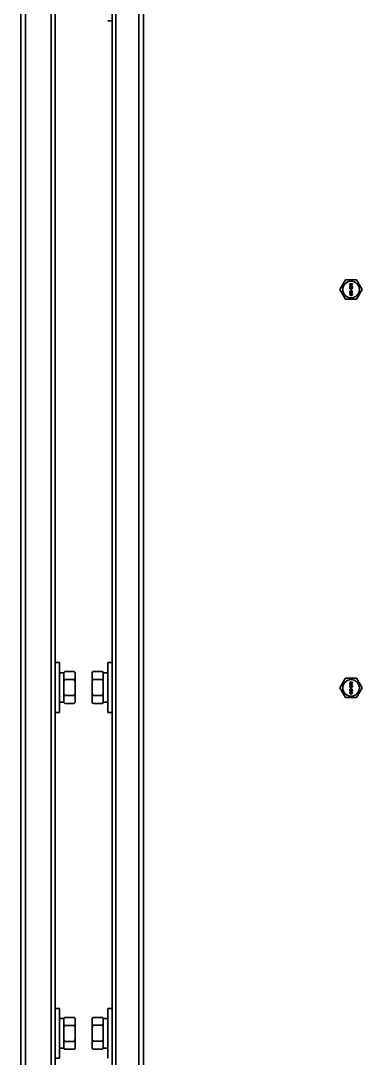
# Model space of a CAD drawing. Header units: millimetres. Extents: x 32496 to 166256, y 3504 to 23939.
# Drawn here: x 101436.1 to 101559.4, y 21198 to 21573 of the extents above; entities that cross this region are included whole.
import ezdxf

# ---------------------------------------------------------------- set-up
doc = ezdxf.new("R2010")
doc.units = ezdxf.units.MM
doc.layers.get('0').update_dxf_attribs({"lineweight": 35})

# ---------------------------------------------------------------- blocks, each defined once
blk = doc.blocks.new('8-1250')
at = {"linetype": 'Continuous'}
for p, q in [((1473.17, -34566.29), (1473.17, -32553.29)), ((1474.87, -32553.29), (1474.87, -34566.29)), ((1515.87, -34566.29), (1515.87, -32553.29)), ((1517.57, -32553.29), (1517.57, -34566.29)), ((1484.17, -33566.79), (1484.17, -32554.69)), ((1507.57, -32554.69), (1507.57, -33566.79)), ((1485.57, -33180.92), (1485.57, -33425.66)), ((1506.17, -33425.64), (1506.17, -33180.91)), ((1506.17, -33187.29), (1504.57, -33187.29)), ((1588.45, -33284.45), (1590.47, -33280.95)), ((1594.51, -33280.95), (1590.47, -33280.95)), ((1594.51, -33280.95), (1596.53, -33284.45)), ((1590.47, -33287.95), (1588.45, -33284.45)), ((1591.99, -33282.35), (1592.99, -33282.35)), ((1591.99, -33282.47), (1591.99, -33282.35)), ((1592.78, -33282.47), (1591.99, -33282.47)), ((1592.78, -33282.47), (1591.99, -33282.77)), ((1591.99, -33282.93), (1591.99, -33282.77)), ((1591.99, -33282.93), (1592.78, -33283.22)), ((1591.99, -33283.22), (1592.78, -33283.22)), ((1591.99, -33283.35), (1591.99, -33283.22)), ((1592.99, -33283.35), (1591.99, -33283.35)), ((1592.01, -33283.74), (1591.99, -33283.85)), ((1591.99, -33283.95), (1591.99, -33283.85)), ((1591.99, -33283.95), (1592.01, -33284.06)), ((1591.99, -33284.89), (1592.09, -33284.89)), ((1591.99, -33285.64), (1591.99, -33284.89)), ((1592.07, -33283.64), (1592.01, -33283.74)), ((1592.01, -33284.06), (1592.07, -33284.16)), ((1592.16, -33283.58), (1592.07, -33283.64)), ((1592.07, -33284.16), (1592.16, -33284.22)), ((1592.09, -33282.85), (1592.99, -33282.54)), ((1592.99, -33283.16), (1592.09, -33282.85)), ((1592.09, -33283.83), (1592.12, -33283.77)), ((1592.09, -33283.83), (1592.09, -33283.97)), ((1592.12, -33284.04), (1592.09, -33283.97)), ((1592.63, -33285.47), (1592.09, -33284.89)), ((1592.12, -33283.77), (1592.16, -33283.7)), ((1592.16, -33284.1), (1592.12, -33284.04)), ((1592.26, -33283.54), (1592.16, -33283.58)), ((1592.16, -33283.7), (1592.22, -33283.66)), ((1592.22, -33284.14), (1592.16, -33284.1)), ((1592.16, -33284.22), (1592.26, -33284.27)), ((1592.22, -33283.66), (1592.29, -33283.64)), ((1592.29, -33284.16), (1592.22, -33284.14)), ((1592.41, -33283.52), (1592.26, -33283.54)), ((1592.37, -33284.27), (1592.26, -33284.27)), ((1592.35, -33283.64), (1592.29, -33283.64)), ((1592.29, -33284.16), (1592.35, -33284.16)), ((1592.31, -33284.56), (1592.46, -33284.56)), ((1592.31, -33284.6), (1592.31, -33284.56)), ((1592.46, -33284.6), (1592.31, -33284.6)), ((1592.35, -33283.64), (1592.41, -33283.66)), ((1592.41, -33284.14), (1592.35, -33284.16)), ((1592.37, -33284.43), (1592.35, -33284.45)), ((1592.35, -33284.45), (1592.46, -33284.56)), ((1592.46, -33284.6), (1592.35, -33284.7)), ((1592.35, -33284.7), (1592.37, -33284.72)), ((1592.37, -33284.27), (1592.48, -33284.22)), ((1592.5, -33284.56), (1592.37, -33284.43)), ((1592.37, -33284.72), (1592.5, -33284.6)), ((1592.41, -33283.52), (1592.56, -33283.52)), ((1592.41, -33283.66), (1592.46, -33283.7)), ((1592.46, -33284.1), (1592.41, -33284.14)), ((1592.46, -33283.7), (1592.5, -33283.77)), ((1592.5, -33284.04), (1592.46, -33284.1)), ((1592.48, -33284.22), (1592.54, -33284.16)), ((1592.5, -33283.77), (1592.52, -33283.83)), ((1592.52, -33283.97), (1592.5, -33284.04)), ((1592.63, -33284.43), (1592.5, -33284.56)), ((1592.5, -33284.6), (1592.63, -33284.72)), ((1592.56, -33283.62), (1592.52, -33283.62)), ((1592.61, -33283.74), (1592.52, -33283.62)), ((1592.52, -33283.97), (1592.52, -33283.83)), ((1592.54, -33284.16), (1592.61, -33284.06)), ((1592.54, -33284.56), (1592.65, -33284.45)), ((1592.54, -33284.56), (1592.69, -33284.56)), ((1592.69, -33284.6), (1592.54, -33284.6)), ((1592.65, -33284.7), (1592.54, -33284.6)), ((1592.71, -33283.54), (1592.56, -33283.52)), ((1592.56, -33283.62), (1592.69, -33283.64)), ((1592.63, -33283.85), (1592.61, -33283.74)), ((1592.61, -33284.06), (1592.63, -33283.95)), ((1592.63, -33283.85), (1592.63, -33283.95)), ((1592.65, -33284.45), (1592.63, -33284.43)), ((1592.63, -33284.72), (1592.65, -33284.7)), ((1592.69, -33283.64), (1592.75, -33283.66)), ((1592.69, -33284.56), (1592.69, -33284.6)), ((1592.82, -33283.58), (1592.71, -33283.54)), ((1592.75, -33283.66), (1592.82, -33283.7)), ((1592.82, -33284.08), (1592.75, -33284.12)), ((1592.75, -33284.22), (1592.75, -33284.12)), ((1592.75, -33284.22), (1592.82, -33284.2)), ((1592.84, -33284.93), (1592.75, -33284.91)), ((1592.75, -33285.02), (1592.75, -33284.91)), ((1592.9, -33283.64), (1592.82, -33283.58)), ((1592.82, -33283.7), (1592.86, -33283.77)), ((1592.86, -33284.02), (1592.82, -33284.08)), ((1592.82, -33284.2), (1592.9, -33284.14)), ((1592.92, -33285.02), (1592.84, -33284.93)), ((1592.86, -33283.77), (1592.88, -33283.83)), ((1592.88, -33283.95), (1592.86, -33284.02)), ((1592.88, -33283.95), (1592.88, -33283.83)), ((1592.97, -33283.74), (1592.9, -33283.64)), ((1592.9, -33284.14), (1592.97, -33284.04)), ((1592.99, -33283.85), (1592.97, -33283.74)), ((1592.97, -33284.04), (1592.99, -33283.93)), ((1592.99, -33282.35), (1592.99, -33282.54)), ((1592.99, -33283.16), (1592.99, -33283.35)), ((1592.99, -33283.85), (1592.99, -33283.93)), ((1596.53, -33284.45), (1594.51, -33287.95)), ((1590.47, -33287.95), (1594.51, -33287.95)), ((1592.09, -33285.64), (1591.99, -33285.64)), ((1592.01, -33286.06), (1591.99, -33286.18)), ((1591.99, -33286.18), (1592.01, -33286.31)), ((1592.07, -33285.95), (1592.01, -33286.06)), ((1592.01, -33286.31), (1592.07, -33286.41)), ((1592.14, -33285.89), (1592.07, -33285.95)), ((1592.07, -33286.41), (1592.14, -33286.47)), ((1592.09, -33285.06), (1592.56, -33285.58)), ((1592.09, -33285.06), (1592.09, -33285.64)), ((1592.09, -33286.18), (1592.12, -33286.08)), ((1592.12, -33286.29), (1592.09, -33286.18)), ((1592.12, -33286.08), (1592.16, -33286.02)), ((1592.16, -33286.35), (1592.12, -33286.29)), ((1592.22, -33285.85), (1592.14, -33285.89)), ((1592.14, -33286.47), (1592.22, -33286.52)), ((1592.16, -33286.02), (1592.29, -33285.93)), ((1592.29, -33286.43), (1592.16, -33286.35)), ((1592.29, -33285.83), (1592.22, -33285.85)), ((1592.22, -33286.52), (1592.29, -33286.54)), ((1592.39, -33285.81), (1592.29, -33285.83)), ((1592.29, -33285.93), (1592.41, -33285.91)), ((1592.41, -33286.45), (1592.29, -33286.43)), ((1592.29, -33286.54), (1592.39, -33286.56)), ((1592.39, -33285.81), (1592.58, -33285.81)), ((1592.58, -33286.56), (1592.39, -33286.56)), ((1592.56, -33285.91), (1592.41, -33285.91)), ((1592.41, -33286.45), (1592.56, -33286.45)), ((1592.56, -33285.58), (1592.63, -33285.62)), ((1592.56, -33285.91), (1592.69, -33285.93)), ((1592.69, -33286.43), (1592.56, -33286.45)), ((1592.69, -33285.83), (1592.58, -33285.81)), ((1592.58, -33286.56), (1592.69, -33286.54)), ((1592.71, -33285.52), (1592.63, -33285.47)), ((1592.63, -33285.62), (1592.71, -33285.64)), ((1592.75, -33285.85), (1592.69, -33285.83)), ((1592.69, -33285.93), (1592.82, -33286.02)), ((1592.82, -33286.35), (1592.69, -33286.43)), ((1592.69, -33286.54), (1592.75, -33286.52)), ((1592.71, -33285.52), (1592.75, -33285.52)), ((1592.75, -33285.64), (1592.71, -33285.64)), ((1592.75, -33285.02), (1592.82, -33285.06)), ((1592.82, -33285.47), (1592.75, -33285.52)), ((1592.75, -33285.64), (1592.84, -33285.62)), ((1592.84, -33285.89), (1592.75, -33285.85)), ((1592.75, -33286.52), (1592.84, -33286.47)), ((1592.82, -33285.06), (1592.86, -33285.12)), ((1592.86, -33285.41), (1592.82, -33285.47)), ((1592.82, -33286.02), (1592.86, -33286.08)), ((1592.86, -33286.29), (1592.82, -33286.35)), ((1592.84, -33285.62), (1592.92, -33285.54)), ((1592.9, -33285.95), (1592.84, -33285.89)), ((1592.84, -33286.47), (1592.9, -33286.41)), ((1592.86, -33285.12), (1592.88, -33285.22)), ((1592.88, -33285.31), (1592.86, -33285.41)), ((1592.86, -33286.08), (1592.88, -33286.18)), ((1592.88, -33286.18), (1592.86, -33286.29)), ((1592.88, -33285.31), (1592.88, -33285.22)), ((1592.97, -33286.06), (1592.9, -33285.95)), ((1592.9, -33286.41), (1592.97, -33286.31)), ((1592.97, -33285.1), (1592.92, -33285.02)), ((1592.92, -33285.54), (1592.97, -33285.45)), ((1592.99, -33285.24), (1592.97, -33285.1)), ((1592.97, -33285.45), (1592.99, -33285.33)), ((1592.99, -33286.18), (1592.97, -33286.06)), ((1592.97, -33286.31), (1592.99, -33286.18)), ((1592.99, -33285.24), (1592.99, -33285.33)), ((1485.57, -33419.29), (1487.17, -33419.29)), ((1487.17, -33437.29), (1487.17, -33419.29)), ((1506.17, -33419.29), (1504.57, -33419.29)), ((1504.57, -33419.29), (1504.57, -33437.29)), ((1487.17, -33422.94), (1488.77, -33422.94)), ((1488.77, -33422.82), (1489.07, -33422.52)), ((1488.77, -33433.76), (1488.77, -33422.82)), ((1489.07, -33422.52), (1492.47, -33422.52)), ((1492.77, -33422.82), (1492.47, -33422.52)), ((1492.77, -33433.76), (1492.77, -33422.82)), ((1498.97, -33422.82), (1499.24, -33422.54)), ((1498.97, -33433.76), (1498.97, -33422.82)), ((1499.27, -33422.52), (1499.24, -33422.54)), ((1502.67, -33422.52), (1499.27, -33422.52)), ((1502.67, -33422.52), (1502.7, -33422.54)), ((1502.97, -33422.82), (1502.7, -33422.54)), ((1502.97, -33433.76), (1502.97, -33422.82)), ((1504.57, -33422.94), (1502.97, -33422.94)), ((1485.57, -33425.66), (1485.57, -33430.92)), ((1489.07, -33425.4), (1492.47, -33425.4)), ((1502.67, -33425.36), (1499.27, -33425.36)), ((1506.17, -33430.91), (1506.17, -33425.64)), ((1588.45, -33428.45), (1590.47, -33424.95)), ((1594.51, -33424.95), (1590.47, -33424.95)), ((1591.99, -33426.35), (1592.99, -33426.35)), ((1591.99, -33426.47), (1591.99, -33426.35)), ((1592.78, -33426.47), (1591.99, -33426.47)), ((1592.78, -33426.47), (1591.99, -33426.77)), ((1591.99, -33426.93), (1591.99, -33426.77)), ((1591.99, -33426.93), (1592.78, -33427.22)), ((1591.99, -33427.22), (1592.78, -33427.22)), ((1591.99, -33427.35), (1591.99, -33427.22)), ((1592.99, -33427.35), (1591.99, -33427.35)), ((1592.09, -33426.85), (1592.99, -33426.54)), ((1592.99, -33427.16), (1592.09, -33426.85)), ((1592.99, -33426.35), (1592.99, -33426.54)), ((1592.99, -33427.16), (1592.99, -33427.35)), ((1594.51, -33424.95), (1596.53, -33428.45)), ((1485.57, -33430.92), (1485.57, -33566.79)), ((1489.07, -33431.18), (1492.47, -33431.18)), ((1502.67, -33431.13), (1499.27, -33431.13)), ((1506.17, -33566.79), (1506.17, -33430.91)), ((1590.47, -33431.95), (1588.45, -33428.45)), ((1592.01, -33427.74), (1591.99, -33427.85)), ((1591.99, -33427.95), (1591.99, -33427.85)), ((1591.99, -33427.95), (1592.01, -33428.06)), ((1591.99, -33428.89), (1592.09, -33428.89)), ((1591.99, -33429.64), (1591.99, -33428.89)), ((1592.09, -33429.64), (1591.99, -33429.64)), ((1592.01, -33430.06), (1591.99, -33430.18)), ((1591.99, -33430.18), (1592.01, -33430.31)), ((1592.07, -33427.64), (1592.01, -33427.74)), ((1592.01, -33428.06), (1592.07, -33428.16)), ((1592.07, -33429.95), (1592.01, -33430.06)), ((1592.01, -33430.31), (1592.07, -33430.41)), ((1592.16, -33427.58), (1592.07, -33427.64)), ((1592.07, -33428.16), (1592.16, -33428.22)), ((1592.14, -33429.89), (1592.07, -33429.95)), ((1592.07, -33430.41), (1592.14, -33430.47)), ((1592.09, -33427.83), (1592.12, -33427.77)), ((1592.09, -33427.83), (1592.09, -33427.97)), ((1592.12, -33428.04), (1592.09, -33427.97)), ((1592.63, -33429.47), (1592.09, -33428.89)), ((1592.09, -33429.06), (1592.56, -33429.58)), ((1592.09, -33429.06), (1592.09, -33429.64)), ((1592.09, -33430.18), (1592.12, -33430.08)), ((1592.12, -33430.29), (1592.09, -33430.18)), ((1592.12, -33427.77), (1592.16, -33427.7)), ((1592.16, -33428.1), (1592.12, -33428.04)), ((1592.12, -33430.08), (1592.16, -33430.02)), ((1592.16, -33430.35), (1592.12, -33430.29)), ((1592.22, -33429.85), (1592.14, -33429.89)), ((1592.14, -33430.47), (1592.22, -33430.52)), ((1592.26, -33427.54), (1592.16, -33427.58)), ((1592.16, -33427.7), (1592.22, -33427.66)), ((1592.22, -33428.14), (1592.16, -33428.1)), ((1592.16, -33428.22), (1592.26, -33428.27)), ((1592.16, -33430.02), (1592.29, -33429.93)), ((1592.29, -33430.43), (1592.16, -33430.35)), ((1592.22, -33427.66), (1592.29, -33427.64)), ((1592.29, -33428.16), (1592.22, -33428.14)), ((1592.29, -33429.83), (1592.22, -33429.85)), ((1592.22, -33430.52), (1592.29, -33430.54)), ((1592.41, -33427.52), (1592.26, -33427.54)), ((1592.37, -33428.27), (1592.26, -33428.27)), ((1592.35, -33427.64), (1592.29, -33427.64)), ((1592.29, -33428.16), (1592.35, -33428.16)), ((1592.39, -33429.81), (1592.29, -33429.83)), ((1592.29, -33429.93), (1592.41, -33429.91)), ((1592.41, -33430.45), (1592.29, -33430.43)), ((1592.29, -33430.54), (1592.39, -33430.56)), ((1592.31, -33428.56), (1592.46, -33428.56)), ((1592.31, -33428.6), (1592.31, -33428.56)), ((1592.46, -33428.6), (1592.31, -33428.6)), ((1592.35, -33427.64), (1592.41, -33427.66)), ((1592.41, -33428.14), (1592.35, -33428.16)), ((1592.37, -33428.43), (1592.35, -33428.45)), ((1592.35, -33428.45), (1592.46, -33428.56)), ((1592.46, -33428.6), (1592.35, -33428.7)), ((1592.35, -33428.7), (1592.37, -33428.72)), ((1592.37, -33428.27), (1592.48, -33428.22)), ((1592.5, -33428.56), (1592.37, -33428.43)), ((1592.37, -33428.72), (1592.5, -33428.6)), ((1592.39, -33429.81), (1592.58, -33429.81)), ((1592.58, -33430.56), (1592.39, -33430.56)), ((1592.41, -33427.52), (1592.56, -33427.52)), ((1592.41, -33427.66), (1592.46, -33427.7)), ((1592.46, -33428.1), (1592.41, -33428.14)), ((1592.56, -33429.91), (1592.41, -33429.91)), ((1592.41, -33430.45), (1592.56, -33430.45)), ((1592.46, -33427.7), (1592.5, -33427.77)), ((1592.5, -33428.04), (1592.46, -33428.1)), ((1592.48, -33428.22), (1592.54, -33428.16)), ((1592.5, -33427.77), (1592.52, -33427.83)), ((1592.52, -33427.97), (1592.5, -33428.04)), ((1592.63, -33428.43), (1592.5, -33428.56)), ((1592.5, -33428.6), (1592.63, -33428.72)), ((1592.56, -33427.62), (1592.52, -33427.62)), ((1592.61, -33427.74), (1592.52, -33427.62)), ((1592.52, -33427.97), (1592.52, -33427.83)), ((1592.54, -33428.16), (1592.61, -33428.06)), ((1592.54, -33428.56), (1592.65, -33428.45)), ((1592.54, -33428.56), (1592.69, -33428.56)), ((1592.69, -33428.6), (1592.54, -33428.6)), ((1592.65, -33428.7), (1592.54, -33428.6)), ((1592.71, -33427.54), (1592.56, -33427.52)), ((1592.56, -33427.62), (1592.69, -33427.64)), ((1592.56, -33429.58), (1592.63, -33429.62)), ((1592.56, -33429.91), (1592.69, -33429.93)), ((1592.69, -33430.43), (1592.56, -33430.45)), ((1592.69, -33429.83), (1592.58, -33429.81)), ((1592.58, -33430.56), (1592.69, -33430.54)), ((1592.63, -33427.85), (1592.61, -33427.74)), ((1592.61, -33428.06), (1592.63, -33427.95)), ((1592.63, -33427.85), (1592.63, -33427.95)), ((1592.65, -33428.45), (1592.63, -33428.43)), ((1592.63, -33428.72), (1592.65, -33428.7)), ((1592.71, -33429.52), (1592.63, -33429.47)), ((1592.63, -33429.62), (1592.71, -33429.64)), ((1592.69, -33427.64), (1592.75, -33427.66)), ((1592.69, -33428.56), (1592.69, -33428.6)), ((1592.75, -33429.85), (1592.69, -33429.83)), ((1592.69, -33429.93), (1592.82, -33430.02)), ((1592.82, -33430.35), (1592.69, -33430.43)), ((1592.69, -33430.54), (1592.75, -33430.52)), ((1592.82, -33427.58), (1592.71, -33427.54)), ((1592.71, -33429.52), (1592.75, -33429.52)), ((1592.75, -33429.64), (1592.71, -33429.64)), ((1592.75, -33427.66), (1592.82, -33427.7)), ((1592.82, -33428.08), (1592.75, -33428.12)), ((1592.75, -33428.22), (1592.75, -33428.12)), ((1592.75, -33428.22), (1592.82, -33428.2)), ((1592.84, -33428.93), (1592.75, -33428.91)), ((1592.75, -33429.02), (1592.75, -33428.91)), ((1592.75, -33429.02), (1592.82, -33429.06)), ((1592.82, -33429.47), (1592.75, -33429.52)), ((1592.75, -33429.64), (1592.84, -33429.62)), ((1592.84, -33429.89), (1592.75, -33429.85)), ((1592.75, -33430.52), (1592.84, -33430.47)), ((1592.9, -33427.64), (1592.82, -33427.58)), ((1592.82, -33427.7), (1592.86, -33427.77)), ((1592.86, -33428.02), (1592.82, -33428.08)), ((1592.82, -33428.2), (1592.9, -33428.14)), ((1592.82, -33429.06), (1592.86, -33429.12)), ((1592.86, -33429.41), (1592.82, -33429.47)), ((1592.82, -33430.02), (1592.86, -33430.08)), ((1592.86, -33430.29), (1592.82, -33430.35)), ((1592.92, -33429.02), (1592.84, -33428.93)), ((1592.84, -33429.62), (1592.92, -33429.54)), ((1592.9, -33429.95), (1592.84, -33429.89)), ((1592.84, -33430.47), (1592.9, -33430.41)), ((1592.86, -33427.77), (1592.88, -33427.83)), ((1592.88, -33427.95), (1592.86, -33428.02)), ((1592.86, -33429.12), (1592.88, -33429.22)), ((1592.88, -33429.31), (1592.86, -33429.41)), ((1592.86, -33430.08), (1592.88, -33430.18)), ((1592.88, -33430.18), (1592.86, -33430.29)), ((1592.88, -33427.95), (1592.88, -33427.83)), ((1592.88, -33429.31), (1592.88, -33429.22)), ((1592.97, -33427.74), (1592.9, -33427.64)), ((1592.9, -33428.14), (1592.97, -33428.04)), ((1592.97, -33430.06), (1592.9, -33429.95)), ((1592.9, -33430.41), (1592.97, -33430.31)), ((1592.97, -33429.1), (1592.92, -33429.02)), ((1592.92, -33429.54), (1592.97, -33429.45)), ((1592.99, -33427.85), (1592.97, -33427.74)), ((1592.97, -33428.04), (1592.99, -33427.93)), ((1592.99, -33429.24), (1592.97, -33429.1)), ((1592.97, -33429.45), (1592.99, -33429.33)), ((1592.99, -33430.18), (1592.97, -33430.06)), ((1592.97, -33430.31), (1592.99, -33430.18)), ((1592.99, -33427.85), (1592.99, -33427.93)), ((1592.99, -33429.24), (1592.99, -33429.33)), ((1596.53, -33428.45), (1594.51, -33431.95)), ((1487.17, -33433.64), (1488.77, -33433.64)), ((1488.77, -33433.76), (1489.07, -33434.06)), ((1489.07, -33434.06), (1492.47, -33434.06)), ((1492.77, -33433.76), (1492.47, -33434.06)), ((1498.97, -33433.76), (1499.24, -33434.03)), ((1502.67, -33434.06), (1499.27, -33434.06)), ((1502.97, -33433.76), (1502.7, -33434.03)), ((1504.57, -33433.64), (1502.97, -33433.64)), ((1590.47, -33431.95), (1594.51, -33431.95)), ((1485.57, -33437.29), (1487.17, -33437.29)), ((1506.17, -33437.29), (1504.57, -33437.29)), ((1485.57, -33544.29), (1487.17, -33544.29)), ((1487.17, -33562.29), (1487.17, -33544.29)), ((1506.17, -33544.29), (1504.57, -33544.29)), ((1504.57, -33544.29), (1504.57, -33562.29)), ((1487.17, -33547.94), (1488.77, -33547.94)), ((1488.77, -33547.82), (1489.07, -33547.52)), ((1488.77, -33558.76), (1488.77, -33547.82)), ((1489.07, -33547.52), (1492.47, -33547.52)), ((1489.07, -33550.4), (1492.47, -33550.4)), ((1492.77, -33547.82), (1492.47, -33547.52)), ((1492.77, -33558.76), (1492.77, -33547.82)), ((1498.97, -33547.82), (1499.24, -33547.54)), ((1498.97, -33558.76), (1498.97, -33547.82)), ((1499.27, -33547.52), (1499.24, -33547.54)), ((1502.67, -33547.52), (1499.27, -33547.52)), ((1502.67, -33550.36), (1499.27, -33550.36)), ((1502.67, -33547.52), (1502.7, -33547.54)), ((1502.97, -33547.82), (1502.7, -33547.54)), ((1502.97, -33558.76), (1502.97, -33547.82)), ((1504.57, -33547.94), (1502.97, -33547.94)), ((1487.17, -33558.64), (1488.77, -33558.64)), ((1489.07, -33556.18), (1492.47, -33556.18)), ((1502.67, -33556.13), (1499.27, -33556.13)), ((1504.57, -33558.64), (1502.97, -33558.64)), ((1485.57, -33562.29), (1487.17, -33562.29)), ((1488.77, -33558.76), (1489.07, -33559.06)), ((1489.07, -33559.06), (1492.47, -33559.06)), ((1492.77, -33558.76), (1492.47, -33559.06)), ((1498.97, -33558.76), (1499.24, -33559.03)), ((1502.67, -33559.06), (1499.27, -33559.06)), ((1502.97, -33558.76), (1502.7, -33559.03))]:
    blk.add_line(p, q, dxfattribs=at)
for centre in [(1592.49, -33284.45), (1592.49, -33428.45)]:
    blk.add_circle(centre, 3, dxfattribs=at)
for centre, radius, start, end in [((1490.01, -33425.09), 3.56, 39.1364, 39.5013), ((1491.53, -33431.49), 3.56, 219.1364, 219.5008), ((1501.79, -33431.47), 3.61, 218.7103, 219.1339), ((1500.16, -33431.47), 3.61, 320.8641, 321.2897), ((1490.01, -33550.09), 3.56, 39.1364, 39.5013), ((1491.53, -33556.49), 3.56, 219.1364, 219.5008), ((1501.79, -33556.47), 3.61, 218.7103, 219.1339), ((1500.16, -33556.47), 3.61, 320.8641, 321.2897), ((1503.11, -33555.28), 5.39, 224.1246, 224.5652), ((1498.84, -33555.28), 5.38, 315.4348, 315.8754)]:
    blk.add_arc(centre, radius, start, end, dxfattribs=at)
for points, knots in [([(1488.77, -33422.85), (1488.8, -33422.82), (1488.89, -33422.7), (1488.99, -33422.59), (1489.07, -33422.52)], [0, 0, 0, 0, 0.244558, 1, 1, 1, 1]), ([(1492.76, -33422.83), (1492.74, -33422.8), (1492.64, -33422.69), (1492.55, -33422.59), (1492.47, -33422.52)], [0, 0, 0, 0, 0.244878, 1, 1, 1, 1]), ([(1499.24, -33422.54), (1499.22, -33422.57), (1499.13, -33422.66), (1499.04, -33422.76), (1498.97, -33422.84)], [0, 0, 0, 0, 0.255063, 1, 1, 1, 1]), ([(1502.7, -33422.54), (1502.73, -33422.57), (1502.82, -33422.66), (1502.91, -33422.76), (1502.97, -33422.84)], [0, 0, 0, 0, 0.255062, 1, 1, 1, 1]), ([(1489.07, -33425.4), (1489.05, -33425.38), (1488.94, -33425.27), (1488.84, -33425.16), (1488.77, -33425.07)], [0, 0, 0, 0, 0.255352, 1, 1, 1, 1]), ([(1492.47, -33425.4), (1492.5, -33425.38), (1492.6, -33425.27), (1492.7, -33425.16), (1492.77, -33425.07)], [0, 0, 0, 0, 0.255353, 1, 1, 1, 1]), ([(1498.97, -33425.03), (1499, -33425.06), (1499.09, -33425.17), (1499.19, -33425.28), (1499.27, -33425.36)], [0, 0, 0, 0, 0.244408, 1, 1, 1, 1]), ([(1502.97, -33425.03), (1502.95, -33425.06), (1502.85, -33425.17), (1502.75, -33425.28), (1502.67, -33425.36)], [0, 0, 0, 0, 0.244408, 1, 1, 1, 1]), ([(1488.77, -33431.51), (1488.8, -33431.48), (1488.89, -33431.36), (1488.99, -33431.26), (1489.07, -33431.18)], [0, 0, 0, 0, 0.244558, 1, 1, 1, 1]), ([(1492.77, -33431.51), (1492.75, -33431.48), (1492.65, -33431.36), (1492.55, -33431.26), (1492.47, -33431.18)], [0, 0, 0, 0, 0.244558, 1, 1, 1, 1]), ([(1499.27, -33431.13), (1499.25, -33431.16), (1499.14, -33431.27), (1499.04, -33431.38), (1498.97, -33431.47)], [0, 0, 0, 0, 0.255212, 1, 1, 1, 1]), ([(1502.67, -33431.13), (1502.7, -33431.16), (1502.8, -33431.27), (1502.9, -33431.38), (1502.97, -33431.47)], [0, 0, 0, 0, 0.255211, 1, 1, 1, 1]), ([(1489.07, -33434.06), (1489.05, -33434.04), (1488.95, -33433.94), (1488.85, -33433.83), (1488.79, -33433.75)], [0, 0, 0, 0, 0.255041, 1, 1, 1, 1]), ([(1492.47, -33434.06), (1492.5, -33434.04), (1492.6, -33433.93), (1492.7, -33433.82), (1492.77, -33433.73)], [0, 0, 0, 0, 0.255353, 1, 1, 1, 1]), ([(1498.99, -33433.75), (1499.01, -33433.77), (1499.09, -33433.87), (1499.18, -33433.96), (1499.24, -33434.03)], [0, 0, 0, 0, 0.245496, 1, 1, 1, 1]), ([(1502.96, -33433.75), (1502.94, -33433.77), (1502.85, -33433.87), (1502.77, -33433.96), (1502.7, -33434.03)], [0, 0, 0, 0, 0.245497, 1, 1, 1, 1]), ([(1488.77, -33547.85), (1488.8, -33547.82), (1488.89, -33547.7), (1488.99, -33547.59), (1489.07, -33547.52)], [0, 0, 0, 0, 0.244558, 1, 1, 1, 1]), ([(1489.07, -33550.4), (1489.05, -33550.38), (1488.94, -33550.27), (1488.84, -33550.16), (1488.77, -33550.07)], [0, 0, 0, 0, 0.255352, 1, 1, 1, 1]), ([(1492.76, -33547.83), (1492.74, -33547.8), (1492.64, -33547.69), (1492.55, -33547.59), (1492.47, -33547.52)], [0, 0, 0, 0, 0.244878, 1, 1, 1, 1]), ([(1492.47, -33550.4), (1492.5, -33550.38), (1492.6, -33550.27), (1492.7, -33550.16), (1492.77, -33550.07)], [0, 0, 0, 0, 0.255353, 1, 1, 1, 1]), ([(1499.24, -33547.54), (1499.22, -33547.57), (1499.13, -33547.66), (1499.04, -33547.76), (1498.97, -33547.84)], [0, 0, 0, 0, 0.255063, 1, 1, 1, 1]), ([(1498.97, -33550.03), (1499, -33550.06), (1499.09, -33550.17), (1499.19, -33550.28), (1499.27, -33550.36)], [0, 0, 0, 0, 0.244408, 1, 1, 1, 1]), ([(1502.97, -33550.03), (1502.95, -33550.06), (1502.85, -33550.17), (1502.75, -33550.28), (1502.67, -33550.36)], [0, 0, 0, 0, 0.244408, 1, 1, 1, 1]), ([(1502.7, -33547.54), (1502.73, -33547.57), (1502.82, -33547.66), (1502.91, -33547.76), (1502.97, -33547.84)], [0, 0, 0, 0, 0.255062, 1, 1, 1, 1]), ([(1488.77, -33556.51), (1488.8, -33556.48), (1488.89, -33556.36), (1488.99, -33556.26), (1489.07, -33556.18)], [0, 0, 0, 0, 0.244558, 1, 1, 1, 1]), ([(1492.77, -33556.51), (1492.75, -33556.48), (1492.65, -33556.36), (1492.55, -33556.26), (1492.47, -33556.18)], [0, 0, 0, 0, 0.244558, 1, 1, 1, 1]), ([(1492.47, -33559.06), (1492.5, -33559.04), (1492.6, -33558.93), (1492.7, -33558.82), (1492.77, -33558.73)], [0, 0, 0, 0, 0.255353, 1, 1, 1, 1]), ([(1499.27, -33556.13), (1499.25, -33556.16), (1499.14, -33556.27), (1499.04, -33556.38), (1498.97, -33556.47)], [0, 0, 0, 0, 0.255212, 1, 1, 1, 1]), ([(1498.99, -33558.75), (1499.01, -33558.77), (1499.09, -33558.87), (1499.18, -33558.96), (1499.24, -33559.03)], [0, 0, 0, 0, 0.245496, 1, 1, 1, 1]), ([(1502.67, -33556.13), (1502.7, -33556.16), (1502.8, -33556.27), (1502.9, -33556.38), (1502.97, -33556.47)], [0, 0, 0, 0, 0.255211, 1, 1, 1, 1]), ([(1502.96, -33558.75), (1502.94, -33558.77), (1502.85, -33558.87), (1502.77, -33558.96), (1502.7, -33559.03)], [0, 0, 0, 0, 0.245497, 1, 1, 1, 1]), ([(1489.07, -33559.06), (1489.05, -33559.04), (1488.95, -33558.94), (1488.85, -33558.83), (1488.79, -33558.75)], [0, 0, 0, 0, 0.255041, 1, 1, 1, 1])]:
    blk.add_open_spline(points, degree=3, knots=knots, dxfattribs=at)
for points in [[(1488.77, -33426.06), (1488.86, -33425.84), (1488.96, -33425.62), (1489.07, -33425.4)], [(1492.77, -33426.06), (1492.68, -33425.84), (1492.58, -33425.62), (1492.47, -33425.4)], [(1499.27, -33425.36), (1499.16, -33425.57), (1499.06, -33425.79), (1498.97, -33426.02)], [(1502.67, -33425.36), (1502.78, -33425.57), (1502.88, -33425.79), (1502.97, -33426.02)], [(1489.07, -33431.18), (1488.96, -33430.96), (1488.86, -33430.74), (1488.77, -33430.52)], [(1492.47, -33431.18), (1492.58, -33430.96), (1492.68, -33430.74), (1492.77, -33430.52)], [(1498.97, -33430.47), (1499.06, -33430.7), (1499.16, -33430.92), (1499.27, -33431.13)], [(1502.97, -33430.47), (1502.88, -33430.7), (1502.78, -33430.92), (1502.67, -33431.13)], [(1488.77, -33551.06), (1488.86, -33550.84), (1488.96, -33550.62), (1489.07, -33550.4)], [(1492.77, -33551.06), (1492.68, -33550.84), (1492.58, -33550.62), (1492.47, -33550.4)], [(1499.27, -33550.36), (1499.16, -33550.57), (1499.06, -33550.79), (1498.97, -33551.02)], [(1502.67, -33550.36), (1502.78, -33550.57), (1502.88, -33550.79), (1502.97, -33551.02)], [(1489.07, -33556.18), (1488.96, -33555.96), (1488.86, -33555.74), (1488.77, -33555.52)], [(1492.47, -33556.18), (1492.58, -33555.96), (1492.68, -33555.74), (1492.77, -33555.52)], [(1498.97, -33555.47), (1499.06, -33555.7), (1499.16, -33555.92), (1499.27, -33556.13)], [(1502.97, -33555.47), (1502.88, -33555.7), (1502.78, -33555.92), (1502.67, -33556.13)]]:
    blk.add_open_spline(points, degree=3, dxfattribs=at)

msp = doc.modelspace()

# ---------------------------------------------------------------- block references
at = {"color": 6}
msp.add_blockref('8-1250', (99962.893, 54760.291), dxfattribs=at)

doc.saveas('drawing.dxf')
